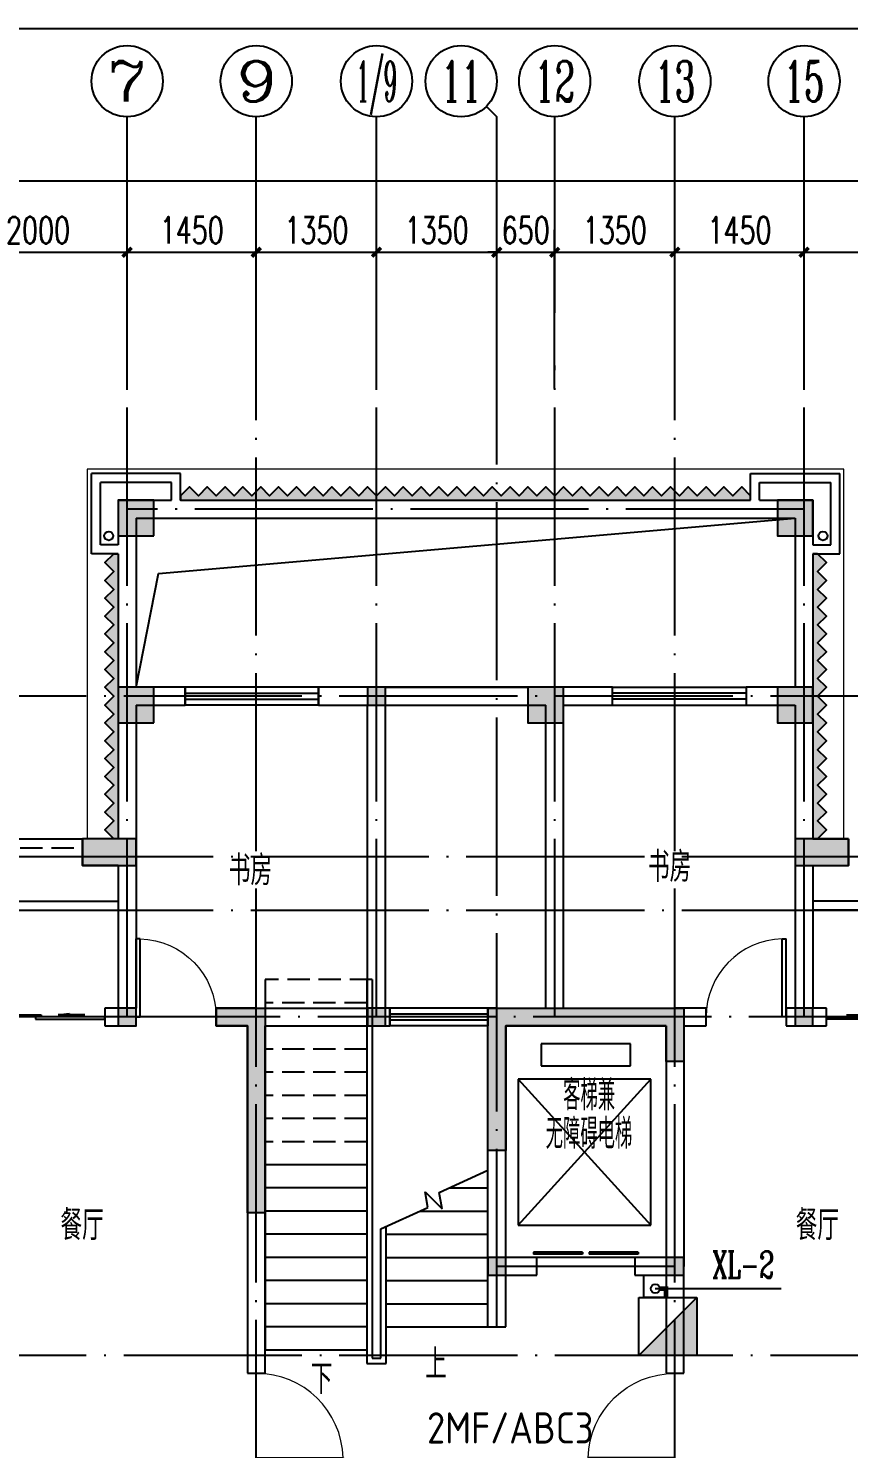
# Model space of a CAD drawing. Extents: x -287580 to -53108, y -522338 to -82629.
# Drawn here: x -246317 to -237109, y -368057 to -352116 of the extents above; entities that cross this region are included whole.
import ezdxf
from ezdxf.enums import TextEntityAlignment as Align

# ---------------------------------------------------------------- set-up
doc = ezdxf.new("R2010")
doc.units = 0
doc.header["$LTSCALE"] = 1000
doc.header["$MEASUREMENT"] = 0
doc.linetypes.add('DASH', pattern=[0.35, 0.25, -0.1])
doc.linetypes.add('DOTE', pattern=[2.42, 2, -0.2, 0.02, -0.2])
for name, color, linetype in [('6', 203, 'Continuous'), ('8', 8, 'Continuous'), ('AXIS', 3, 'Continuous'), ('AXIS_TEXT', 7, 'Continuous'), ('DIM_SYMB', 99, 'Continuous'), ('DIM_消防', 3, 'Continuous'), ('DOTE', 99, 'Continuous'), ('EQUIP_消火栓', 10, 'Continuous'), ('kan', 146, 'Continuous'), ('PIPE-消防', 1, 'Continuous'), ('PUB_TEXT', 7, 'Continuous'), ('STAIR', 99, 'Continuous'), ('VPIPE-消防', 1, 'Continuous'), ('WALL', 9, 'Continuous'), ('WINDOW', 99, 'Continuous'), ('填充', 8, 'Continuous'), ('给排水标注', 4, 'Continuous'), ('表格', 157, 'Continuous')]:
    doc.layers.add(name, color=color, linetype=linetype)
doc.layers.add('投影线', color=150, linetype='Continuous', lineweight=18)
doc.styles.add('_TCH_AXIS', font='COMPLEX', dxfattribs={"bigfont": 'GBCBIG'})
doc.styles.add('_TCH_DIM', font='SIMPLEX', dxfattribs={"bigfont": 'GBCBIG'})
doc.styles.add('_TCH_DIM_T3', font='SIMPLEX', dxfattribs={"width": 0.705882, "bigfont": 'GBCBIG'})
doc.styles.add('_TWT_SERIAL', font='COMPLEX', dxfattribs={"width": 0.8, "height": 3, "bigfont": 'HZTXT'})
doc.styles.add('COMPLEX', font='COMPLEX')
doc.styles.add('hnurban', font='gbenor.shx', dxfattribs={"width": 0.8, "bigfont": 'gbcbig.shx'})
doc.styles.get("Standard").update_dxf_attribs({"font": 'gbenor.shx', "bigfont": 'gbcbig.shx'})
doc.dimstyles.new('_TCH_ARCH&&100', dxfattribs={"dimtxt": 297.5, "dimasz": 100, "dimexe": 250, "dimexo": 300, "dimgap": 100, "dimtad": 1, "dimdec": 0, "dimzin": 0, "dimdsep": 46, "dimtxsty": '_TCH_DIM_T3', "dimblk": 'ARCHTICK', "dimcen": 0.09, "dimclrt": 7, "dimazin": 2, "dimtfac": 1, "dimtdec": 0, "dimtix": 1, "dimtmove": 2, "dimatfit": 3, "dimfxl": 0, "dimtolj": 1, "dimtzin": 0, "dimarcsym": 0})

# ---------------------------------------------------------------- blocks, each defined once
blk = doc.blocks.new('A$C34A75F29')
at = {"layer": '填充'}
for points in [[(15900, 16200), (16100, 16200), (16100, 16000), (15900, 16000)], [(10700, 14500), (11300, 14500), (11300, 14200), (10700, 14200)], [(18700, 14500), (19300, 14500), (19300, 14200), (18700, 14200)], [(11100, 12600), (11300, 12600), (11300, 12400), (11100, 12400)], [(15900, 12600), (16100, 12600), (16100, 12400), (15900, 12400)], [(18700, 12600), (18900, 12600), (18900, 12400), (18700, 12400)], [(12550, 9800), (12750, 9800), (12750, 9600), (12550, 9600)], [(14550, 9800), (14750, 9800), (14750, 9600), (14550, 9600)]]:
    blk.add_hatch(color=256, dxfattribs=at).paths.add_polyline_path(points)
at = {"color": 6}
for points in [[(15900, 16200), (16100, 16200), (16100, 16000), (15900, 16000)], [(10700, 14500), (11300, 14500), (11300, 14200), (10700, 14200)], [(18700, 14500), (19300, 14500), (19300, 14200), (18700, 14200)], [(11100, 12600), (11300, 12600), (11300, 12400), (11100, 12400)], [(15900, 12600), (16100, 12600), (16100, 12400), (15900, 12400)], [(18700, 12600), (18900, 12600), (18900, 12400), (18700, 12400)], [(12550, 9800), (12750, 9800), (12750, 9600), (12550, 9600)], [(14550, 9800), (14750, 9800), (14750, 9600), (14550, 9600)]]:
    blk.add_lwpolyline(points, close=True, dxfattribs=at)
blk = doc.blocks.new('A$C561B7B3A')
at = {"layer": '填充'}
h = blk.add_hatch(color=256, dxfattribs=at)
h.dxf.hatch_style = 1
h.paths.add_polyline_path([(46400, 16200), (46400, 15800), (46800, 15800), (46800, 16200)])
h.paths.add_polyline_path([(39000, 16200), (39000, 15800), (39400, 15800), (39400, 16200)])
h.paths.add_polyline_path([(16700, 15800), (16700, 16200), (16300, 16200), (16300, 15800)])
h.paths.add_polyline_path([(9300, 15800), (9300, 16200), (8900, 16200), (8900, 15800)])
h.paths.add_polyline_path([(55300, 3700), (55300, 3300), (55700, 3300), (55700, 3700)])
h.paths.add_polyline_path([(46400, 14100), (46400, 13700), (46800, 13700), (46800, 14100)])
h.paths.add_polyline_path([(41800, 14100), (41800, 13700), (42200, 13700), (42200, 14100)])
h.paths.add_polyline_path([(39000, 14100), (39000, 13700), (39400, 13700), (39400, 14100)])
h.paths.add_polyline_path([(30100, 3700), (30100, 3300), (30500, 3300), (30500, 3700)])
h.paths.add_polyline_path([(25600, 3300), (25600, 3700), (25200, 3700), (25200, 3300)])
h.paths.add_polyline_path([(16700, 13700), (16700, 14100), (16300, 14100), (16300, 13700)])
h.paths.add_polyline_path([(13900, 13700), (13900, 14100), (13500, 14100), (13500, 13700)])
h.paths.add_polyline_path([(9300, 13700), (9300, 14100), (8900, 14100), (8900, 13700)])
h.paths.add_polyline_path([(400, 3300), (400, 3700), (0, 3700), (0, 3300)])
h.paths.add_polyline_path([(45350, 10300), (45350, 8200), (45150, 8200), (45150, 10500), (45700, 10500), (45700, 10300)])
h.paths.add_polyline_path([(10550, 10500), (10550, 8200), (10350, 8200), (10350, 10300), (10000, 10300), (10000, 10500)])
h.paths.add_polyline_path([(5600, 0), (5100, 0), (5100, 2500), (5300, 2500), (5300, 200), (5600, 200)])
h.paths.add_polyline_path([(20500, 0), (20000, 0), (20000, 200), (20300, 200), (20300, 2500), (20500, 2500)])
h.paths.add_polyline_path([(35700, 0), (35200, 0), (35200, 2500), (35400, 2500), (35400, 200), (35700, 200)])
h.paths.add_polyline_path([(50600, 0), (50100, 0), (50100, 200), (50400, 200), (50400, 2500), (50600, 2500)])
h.paths.add_polyline_path([(54000, 0), (53350, 0), (53350, 200), (53800, 200), (53800, 2100), (54000, 2100)])
h.paths.add_polyline_path([(32450, 0), (31800, 0), (31800, 2100), (32000, 2100), (32000, 200), (32450, 200)])
h.paths.add_polyline_path([(23900, 0), (23250, 0), (23250, 200), (23700, 200), (23700, 2100), (23900, 2100)])
h.paths.add_polyline_path([(2350, 0), (1700, 0), (1700, 2100), (1900, 2100), (1900, 200), (2350, 200)])
h.paths.add_polyline_path([(50600, 9800), (50600, 6700), (51150, 6700), (51150, 6500), (50400, 6500), (50400, 9800), (50400, 10300), (50100, 10300), (50100, 10500), (50600, 10500), (50600, 10000), (50950, 10000), (50950, 9800)])
h.paths.add_polyline_path([(35400, 10300), (35400, 9800), (35400, 6500), (34650, 6500), (34650, 6700), (35200, 6700), (35200, 9800), (34850, 9800), (34850, 10000), (35200, 10000), (35200, 10500), (35700, 10500), (35700, 10300)])
h.paths.add_polyline_path([(20500, 10500), (20500, 10000), (20850, 10000), (20850, 9800), (20500, 9800), (20500, 6700), (21050, 6700), (21050, 6500), (20300, 6500), (20300, 9800), (20300, 10300), (20000, 10300), (20000, 10500)])
h.paths.add_polyline_path([(5300, 9800), (5300, 6500), (4550, 6500), (4550, 6700), (5100, 6700), (5100, 9800), (4750, 9800), (4750, 10000), (5100, 10000), (5100, 10500), (5600, 10500), (5600, 10300), (5300, 10300)])
h.paths.add_polyline_path([(15050, 10300), (13250, 10300), (13250, 8900), (13050, 8900), (13050, 10500), (15250, 10500), (15250, 9900), (15050, 9900)])
h.paths.add_polyline_path([(40650, 10300), (40650, 9900), (40450, 9900), (40450, 10500), (42650, 10500), (42650, 8900), (42450, 8900), (42450, 10300)])
h.paths.add_polyline_path([(39900, 1900), (39900, 1000), (40400, 1000), (40400, 800), (39900, 800), (39900, 0), (39300, 0), (39300, 200), (39700, 200), (39700, 1000), (39700, 1900)])
h.paths.add_polyline_path([(46100, 1900), (46100, 1000), (46100, 200), (46500, 200), (46500, 0), (45900, 0), (45900, 800), (45400, 800), (45400, 1000), (45900, 1000), (45900, 1900)])
h.paths.add_polyline_path([(40650, 5400), (40650, 5100), (41300, 5100), (41300, 4100), (41100, 4100), (41100, 4900), (40450, 4900), (39900, 4900), (39900, 4800), (39700, 4800), (39700, 5100), (40450, 5100), (40450, 5400)])
h.paths.add_polyline_path([(45350, 5400), (45350, 5100), (46100, 5100), (46100, 4800), (45900, 4800), (45900, 4900), (45350, 4900), (44700, 4900), (44700, 4100), (44500, 4100), (44500, 5100), (45150, 5100), (45150, 5400)])
h.paths.add_polyline_path([(30750, 9800), (30300, 9800), (30300, 6700), (30700, 6700), (30700, 6500), (30100, 6500), (30100, 10000), (30750, 10000)])
h.paths.add_polyline_path([(55700, 10000), (55700, 6500), (55100, 6500), (55100, 6700), (55500, 6700), (55500, 9800), (55050, 9800), (55050, 10000)])
h.paths.add_polyline_path([(16000, 1900), (16000, 1000), (16000, 200), (16400, 200), (16400, 0), (15800, 0), (15800, 800), (15300, 800), (15300, 1000), (15800, 1000), (15800, 1900)])
h.paths.add_polyline_path([(9800, 1900), (9800, 1000), (10300, 1000), (10300, 800), (9800, 800), (9800, 0), (9200, 0), (9200, 200), (9600, 200), (9600, 1000), (9600, 1900)])
h.paths.add_polyline_path([(15250, 5400), (15250, 5100), (16000, 5100), (16000, 4800), (15800, 4800), (15800, 4900), (15250, 4900), (14600, 4900), (14600, 4100), (14400, 4100), (14400, 5100), (15050, 5100), (15050, 5400)])
h.paths.add_polyline_path([(10550, 5400), (10550, 5100), (11200, 5100), (11200, 4100), (11000, 4100), (11000, 4900), (10350, 4900), (9800, 4900), (9800, 4800), (9600, 4800), (9600, 5100), (10350, 5100), (10350, 5400)])
h.paths.add_polyline_path([(25400, 9800), (24950, 9800), (24950, 10000), (25600, 10000), (25600, 6500), (25000, 6500), (25000, 6700), (25400, 6700)])
h.paths.add_polyline_path([(200, 9800), (200, 6700), (600, 6700), (600, 6500), (0, 6500), (0, 10000), (650, 10000), (650, 9800)])
at = {"color": 3}
for points in [[(9300, 15800), (9300, 16200), (8900, 16200), (8900, 15800)], [(16700, 15800), (16700, 16200), (16300, 16200), (16300, 15800)], [(9300, 13700), (9300, 14100), (8900, 14100), (8900, 13700)], [(13900, 13700), (13900, 14100), (13500, 14100), (13500, 13700)], [(16700, 13700), (16700, 14100), (16300, 14100), (16300, 13700)], [(10550, 10500), (10550, 8200), (10350, 8200), (10350, 10300), (10000, 10300), (10000, 10500)], [(15050, 10300), (13250, 10300), (13250, 8900), (13050, 8900), (13050, 10500), (15250, 10500), (15250, 9900), (15050, 9900)]]:
    blk.add_lwpolyline(points, close=True, dxfattribs=at)
blk = doc.blocks.new('_ArchTick')
at = {"color": 0, "linetype": 'ByBlock', "const_width": 0.4}
blk.add_lwpolyline([(-0.5, -0.5), (0.5, 0.5)], dxfattribs=at)
blk = doc.blocks.new('*D520')
at = {"layer": 'AXIS', "color": 0, "lineweight": -2}
for p, q in [((-247209, -356156), (-247209, -354378)), ((-245209, -356156), (-245209, -354378)), ((-247209, -354628), (-245209, -354628))]:
    blk.add_line(p, q, dxfattribs=at)
at = {"layer": 'Defpoints', "color": 0}
for p in [(-245209, -354628), (-247209, -356456), (-245209, -356456)]:
    blk.add_point(p, dxfattribs=at)
at = {"layer": 'AXIS', "color": 0, "lineweight": -2, "xscale": 100, "yscale": 100, "zscale": 100, "rotation": 180}
blk.add_blockref('_ArchTick', (-247209, -354628), dxfattribs=at)
at = {"layer": 'AXIS', "color": 0, "lineweight": -2, "xscale": 100, "yscale": 100, "zscale": 100}
blk.add_blockref('_ArchTick', (-245209, -354628), dxfattribs=at)
at = {"layer": 'AXIS', "color": 7, "insert": (-246209, -354380), "char_height": 297.5, "attachment_point": 5, "style": '_TCH_DIM_T3'}
blk.add_mtext('\\A1;2000', dxfattribs=at)
blk = doc.blocks.new('*D521')
at = {"layer": 'AXIS', "color": 0, "lineweight": -2}
for p, q in [((-245209, -356156), (-245209, -354378)), ((-243759, -356156), (-243759, -354378)), ((-245209, -354628), (-243759, -354628))]:
    blk.add_line(p, q, dxfattribs=at)
at = {"layer": 'Defpoints', "color": 0}
for p in [(-243759, -354628), (-245209, -356456), (-243759, -356456)]:
    blk.add_point(p, dxfattribs=at)
at = {"layer": 'AXIS', "color": 0, "lineweight": -2, "xscale": 100, "yscale": 100, "zscale": 100, "rotation": 180}
blk.add_blockref('_ArchTick', (-245209, -354628), dxfattribs=at)
at = {"layer": 'AXIS', "color": 0, "lineweight": -2, "xscale": 100, "yscale": 100, "zscale": 100}
blk.add_blockref('_ArchTick', (-243759, -354628), dxfattribs=at)
at = {"layer": 'AXIS', "color": 7, "insert": (-244484, -354380), "char_height": 297.5, "attachment_point": 5, "style": '_TCH_DIM_T3'}
blk.add_mtext('\\A1;1450', dxfattribs=at)
blk = doc.blocks.new('*D522')
at = {"layer": 'AXIS', "color": 0, "lineweight": -2}
for p, q in [((-243759, -356156), (-243759, -354378)), ((-242409, -356156), (-242409, -354378)), ((-243759, -354628), (-242409, -354628))]:
    blk.add_line(p, q, dxfattribs=at)
at = {"layer": 'Defpoints', "color": 0}
for p in [(-242409, -354628), (-243759, -356456), (-242409, -356456)]:
    blk.add_point(p, dxfattribs=at)
at = {"layer": 'AXIS', "color": 0, "lineweight": -2, "xscale": 100, "yscale": 100, "zscale": 100, "rotation": 180}
blk.add_blockref('_ArchTick', (-243759, -354628), dxfattribs=at)
at = {"layer": 'AXIS', "color": 0, "lineweight": -2, "xscale": 100, "yscale": 100, "zscale": 100}
blk.add_blockref('_ArchTick', (-242409, -354628), dxfattribs=at)
at = {"layer": 'AXIS', "color": 7, "insert": (-243084, -354380), "char_height": 297.5, "attachment_point": 5, "style": '_TCH_DIM_T3'}
blk.add_mtext('\\A1;1350', dxfattribs=at)
blk = doc.blocks.new('*D523')
at = {"layer": 'AXIS', "color": 0, "lineweight": -2}
for p, q in [((-242409, -356156), (-242409, -354378)), ((-241059, -356156), (-241059, -354378)), ((-242409, -354628), (-241059, -354628))]:
    blk.add_line(p, q, dxfattribs=at)
at = {"layer": 'Defpoints', "color": 0}
for p in [(-241059, -354628), (-242409, -356456), (-241059, -356456)]:
    blk.add_point(p, dxfattribs=at)
at = {"layer": 'AXIS', "color": 0, "lineweight": -2, "xscale": 100, "yscale": 100, "zscale": 100, "rotation": 180}
blk.add_blockref('_ArchTick', (-242409, -354628), dxfattribs=at)
at = {"layer": 'AXIS', "color": 0, "lineweight": -2, "xscale": 100, "yscale": 100, "zscale": 100}
blk.add_blockref('_ArchTick', (-241059, -354628), dxfattribs=at)
at = {"layer": 'AXIS', "color": 7, "insert": (-241734, -354380), "char_height": 297.5, "attachment_point": 5, "style": '_TCH_DIM_T3'}
blk.add_mtext('\\A1;1350', dxfattribs=at)
blk = doc.blocks.new('*D524')
at = {"layer": 'AXIS', "color": 0, "lineweight": -2}
for p, q in [((-241059, -356156), (-241059, -354378)), ((-240409, -356156), (-240409, -354378)), ((-241059, -354628), (-241159, -354628)), ((-241059, -354628), (-240409, -354628)), ((-240409, -354628), (-240309, -354628))]:
    blk.add_line(p, q, dxfattribs=at)
at = {"layer": 'Defpoints', "color": 0}
for p in [(-240409, -354628), (-241059, -356456), (-240409, -356456)]:
    blk.add_point(p, dxfattribs=at)
at = {"layer": 'AXIS', "color": 0, "lineweight": -2, "xscale": 100, "yscale": 100, "zscale": 100}
blk.add_blockref('_ArchTick', (-241059, -354628), dxfattribs=at)
at = {"layer": 'AXIS', "color": 0, "lineweight": -2, "xscale": 100, "yscale": 100, "zscale": 100, "rotation": 180}
blk.add_blockref('_ArchTick', (-240409, -354628), dxfattribs=at)
at = {"layer": 'AXIS', "color": 7, "insert": (-240734, -354380), "char_height": 297.5, "attachment_point": 5, "style": '_TCH_DIM_T3'}
blk.add_mtext('\\A1;650', dxfattribs=at)
blk = doc.blocks.new('*D525')
at = {"layer": 'AXIS', "color": 0, "lineweight": -2}
for p, q in [((-240409, -356156), (-240409, -354378)), ((-239059, -356156), (-239059, -354378)), ((-240409, -354628), (-239059, -354628))]:
    blk.add_line(p, q, dxfattribs=at)
at = {"layer": 'Defpoints', "color": 0}
for p in [(-239059, -354628), (-240409, -356456), (-239059, -356456)]:
    blk.add_point(p, dxfattribs=at)
at = {"layer": 'AXIS', "color": 0, "lineweight": -2, "xscale": 100, "yscale": 100, "zscale": 100, "rotation": 180}
blk.add_blockref('_ArchTick', (-240409, -354628), dxfattribs=at)
at = {"layer": 'AXIS', "color": 0, "lineweight": -2, "xscale": 100, "yscale": 100, "zscale": 100}
blk.add_blockref('_ArchTick', (-239059, -354628), dxfattribs=at)
at = {"layer": 'AXIS', "color": 7, "insert": (-239734, -354380), "char_height": 297.5, "attachment_point": 5, "style": '_TCH_DIM_T3'}
blk.add_mtext('\\A1;1350', dxfattribs=at)
blk = doc.blocks.new('*D526')
at = {"layer": 'AXIS', "color": 0, "lineweight": -2}
for p, q in [((-239059, -356156), (-239059, -354378)), ((-237609, -356156), (-237609, -354378)), ((-239059, -354628), (-237609, -354628))]:
    blk.add_line(p, q, dxfattribs=at)
at = {"layer": 'Defpoints', "color": 0}
for p in [(-237609, -354628), (-239059, -356456), (-237609, -356456)]:
    blk.add_point(p, dxfattribs=at)
at = {"layer": 'AXIS', "color": 0, "lineweight": -2, "xscale": 100, "yscale": 100, "zscale": 100, "rotation": 180}
blk.add_blockref('_ArchTick', (-239059, -354628), dxfattribs=at)
at = {"layer": 'AXIS', "color": 0, "lineweight": -2, "xscale": 100, "yscale": 100, "zscale": 100}
blk.add_blockref('_ArchTick', (-237609, -354628), dxfattribs=at)
at = {"layer": 'AXIS', "color": 7, "insert": (-238334, -354380), "char_height": 297.5, "attachment_point": 5, "style": '_TCH_DIM_T3'}
blk.add_mtext('\\A1;1450', dxfattribs=at)
blk = doc.blocks.new('*D527')
at = {"layer": 'AXIS', "color": 0, "lineweight": -2}
for p, q in [((-237609, -356156), (-237609, -354378)), ((-235609, -356156), (-235609, -354378)), ((-237609, -354628), (-235609, -354628))]:
    blk.add_line(p, q, dxfattribs=at)
at = {"layer": 'Defpoints', "color": 0}
for p in [(-235609, -354628), (-237609, -356456), (-235609, -356456)]:
    blk.add_point(p, dxfattribs=at)
at = {"layer": 'AXIS', "color": 0, "lineweight": -2, "xscale": 100, "yscale": 100, "zscale": 100, "rotation": 180}
blk.add_blockref('_ArchTick', (-237609, -354628), dxfattribs=at)
at = {"layer": 'AXIS', "color": 0, "lineweight": -2, "xscale": 100, "yscale": 100, "zscale": 100}
blk.add_blockref('_ArchTick', (-235609, -354628), dxfattribs=at)
at = {"layer": 'AXIS', "color": 7, "insert": (-236609, -354380), "char_height": 297.5, "attachment_point": 5, "style": '_TCH_DIM_T3'}
blk.add_mtext('\\A1;2000', dxfattribs=at)
blk = doc.blocks.new('*D550')
at = {"layer": 'AXIS', "color": 0, "lineweight": -2}
for p, q in [((-256409, -356156), (-256409, -353578)), ((-196309, -356156), (-196309, -353578)), ((-256409, -353828), (-196309, -353828))]:
    blk.add_line(p, q, dxfattribs=at)
at = {"layer": 'Defpoints', "color": 0}
for p in [(-196309, -353828), (-256409, -356456), (-196309, -356456)]:
    blk.add_point(p, dxfattribs=at)
at = {"layer": 'AXIS', "color": 0, "lineweight": -2, "xscale": 100, "yscale": 100, "zscale": 100, "rotation": 180}
blk.add_blockref('_ArchTick', (-256409, -353828), dxfattribs=at)
at = {"layer": 'AXIS', "color": 0, "lineweight": -2, "xscale": 100, "yscale": 100, "zscale": 100}
blk.add_blockref('_ArchTick', (-196309, -353828), dxfattribs=at)
at = {"layer": 'AXIS', "color": 7, "insert": (-226359, -353580), "char_height": 297.5, "attachment_point": 5, "style": '_TCH_DIM_T3'}
blk.add_mtext('\\A1;60100', dxfattribs=at)
blk = doc.blocks.new('$WINLIB2D$00000001')
at = {"color": 0}
for points in [[(-0.5, 0.5), (-0.5, -0.5)], [(-0.5, 0.5), (0.5, 0.5)], [(0.5, -0.5), (0.5, 0.5)], [(0.5, 0.167), (-0.5, 0.167)], [(0.5, -0.167), (-0.5, -0.167)], [(-0.5, -0.5), (0.5, -0.5)]]:
    blk.add_lwpolyline(points, dxfattribs=at)
blk = doc.blocks.new('$DorLib2D$00000001')
for p, q in [((0.45, 0.975), (0.5, 0.975)), ((0.45, 0), (0.45, 0.975)), ((0.5, 0), (0.5, 0.975)), ((0.5, 0), (0.45, 0))]:
    blk.add_line(p, q)
at = {"lineweight": 13}
blk.add_arc((0.475, 0), 0.975, 91.4693, 180, dxfattribs=at)
blk = doc.blocks.new('$DorLib2D$00000127')
at = {"color": 0, "linetype": 'Continuous'}
for p, q in [((-0.033, 0.795), (-0.533, 0.795)), ((-0.533, 0.795), (-0.533, 0.69)), ((-0.033, 0.795), (-0.033, 0.69)), ((0.033, 0.795), (0.033, 0.69)), ((0.533, 0.795), (0.033, 0.795)), ((0.533, 0.795), (0.533, 0.69)), ((-0.033, 0.69), (-0.533, 0.69)), ((0.533, 0.69), (0.033, 0.69)), ((0.5, 0.5), (-0.5, 0.5))]:
    blk.add_line(p, q, dxfattribs=at)
blk = doc.blocks.new('$DorLib2D$00000131')
at = {"color": 0, "linetype": 'Continuous'}
for p, q in [((-0.5, 0.125), (-0.5, 0)), ((0.019, 0.125), (-0.5, 0.125)), ((0.019, 0), (0.019, 0.125)), ((0.15, 0.125), (0.232, 0.197)), ((0.35, 0.125), (0.15, 0.125)), ((0.232, 0.197), (0.232, 0.125)), ((-0.5, 0), (0.019, 0)), ((-0.024, 0), (0.5, 0)), ((-0.024, -0.125), (-0.024, 0)), ((0.5, 0), (0.5, -0.125)), ((-0.35, -0.125), (-0.15, -0.125)), ((-0.232, -0.197), (-0.232, -0.125)), ((-0.15, -0.125), (-0.232, -0.197)), ((0.5, -0.125), (-0.024, -0.125))]:
    blk.add_line(p, q, dxfattribs=at)
blk = doc.blocks.new('_AXISO')
blk.add_circle((0, 0), 0.5)
at = {"layer": 'AXIS_TEXT', "style": 'COMPLEX', "width": 1.041667}
blk.add_attdef('A', text='', height=0.56, dxfattribs=at).set_placement((-0.25, -0.28), (0.25, -0.28), align=Align.FIT)
blk = doc.blocks.new('$TwtSys$00000434')
for p, q in [((-0.5, 0.5), (-0.5, -0.5)), ((-0.5, -0.5), (0.5, 0.5)), ((0.5, 0.5), (-0.5, 0.5)), ((0.5, -0.5), (0.5, 0.5)), ((-0.5, -0.5), (0.5, -0.5))]:
    blk.add_line(p, q)
blk.add_solid([(0.5, -0.5), (0.5, 0.5), (-0.5, -0.5)])

msp = doc.modelspace()

# ---------------------------------------------------------------- hatches: boundary and pattern name
at = {"layer": '8'}
h = msp.add_hatch(dxfattribs=at)
h.set_pattern_fill('HONEY', color=256, scale=20)
h.set_pattern_definition([(0, (2e-10, 624.5), (47.625, 27.4963), [31.75, -63.5]), (120, (2e-10, 624.5), (-47.6249943, 27.4963099), [31.75, -63.5]), (60, (2e-10, 624.5), (5.7e-06, 54.9926099), [-63.5, 31.75])])
edge = h.paths.add_edge_path()
edge.add_line((-238208.8, -357411.1), (-238208.8, -357362))
edge.add_line((-238208.8, -357362), (-238308.8, -357262))
edge.add_line((-238308.8, -357262), (-238408.8, -357362))
edge.add_line((-238408.8, -357362), (-238508.8, -357262))
edge.add_line((-238508.8, -357262), (-238608.8, -357362))
edge.add_line((-238608.8, -357362), (-238708.8, -357262))
edge.add_line((-238708.8, -357262), (-238808.8, -357362))
edge.add_line((-238808.8, -357362), (-238908.8, -357262))
edge.add_line((-238908.8, -357262), (-239008.8, -357362))
edge.add_line((-239008.8, -357362), (-239108.8, -357262))
edge.add_line((-239108.8, -357262), (-239208.8, -357362))
edge.add_line((-239208.8, -357362), (-239308.8, -357262))
edge.add_line((-239308.8, -357262), (-239408.8, -357362))
edge.add_line((-239408.8, -357362), (-239508.8, -357262))
edge.add_line((-239508.8, -357262), (-239608.8, -357362))
edge.add_line((-239608.8, -357362), (-239708.8, -357262))
edge.add_line((-239708.8, -357262), (-239808.8, -357362))
edge.add_line((-239808.8, -357362), (-239908.8, -357262))
edge.add_line((-239908.8, -357262), (-240008.8, -357362))
edge.add_line((-240008.8, -357362), (-240108.8, -357262))
edge.add_line((-240108.8, -357262), (-240208.8, -357362))
edge.add_line((-240208.8, -357362), (-240308.8, -357262))
edge.add_line((-240308.8, -357262), (-240408.8, -357362))
edge.add_line((-240408.8, -357362), (-240508.8, -357262))
edge.add_line((-240508.8, -357262), (-240608.8, -357362))
edge.add_line((-240608.8, -357362), (-240708.8, -357262))
edge.add_line((-240708.8, -357262), (-240808.8, -357362))
edge.add_line((-240808.8, -357362), (-240908.8, -357262))
edge.add_line((-240908.8, -357262), (-241008.8, -357362))
edge.add_line((-241008.8, -357362), (-241108.8, -357262))
edge.add_line((-241108.8, -357262), (-241208.8, -357362))
edge.add_line((-241208.8, -357362), (-241308.8, -357262))
edge.add_line((-241308.8, -357262), (-241408.8, -357362))
edge.add_line((-241408.8, -357362), (-241508.8, -357262))
edge.add_line((-241508.8, -357262), (-241608.8, -357362))
edge.add_line((-241608.8, -357362), (-241708.8, -357262))
edge.add_line((-241708.8, -357262), (-241808.8, -357362))
edge.add_line((-241808.8, -357362), (-241908.8, -357262))
edge.add_line((-241908.8, -357262), (-242008.8, -357362))
edge.add_line((-242008.8, -357362), (-242108.8, -357262))
edge.add_line((-242108.8, -357262), (-242208.8, -357362))
edge.add_line((-242208.8, -357362), (-242308.8, -357262))
edge.add_line((-242308.8, -357262), (-242408.8, -357362))
edge.add_line((-242408.8, -357362), (-242508.8, -357262))
edge.add_line((-242508.8, -357262), (-242608.8, -357362))
edge.add_line((-242608.8, -357362), (-242708.8, -357262))
edge.add_line((-242708.8, -357262), (-242808.8, -357362))
edge.add_line((-242808.8, -357362), (-242908.8, -357262))
edge.add_line((-242908.8, -357262), (-243008.8, -357362))
edge.add_line((-243008.8, -357362), (-243108.8, -357262))
edge.add_line((-243108.8, -357262), (-243208.8, -357362))
edge.add_line((-243208.8, -357362), (-243308.8, -357262))
edge.add_line((-243308.8, -357262), (-243408.8, -357362))
edge.add_line((-243408.8, -357362), (-243508.8, -357262))
edge.add_line((-243508.8, -357262), (-243608.8, -357362))
edge.add_line((-243608.8, -357362), (-243708.8, -357262))
edge.add_line((-243708.8, -357262), (-243808.8, -357362))
edge.add_line((-243808.8, -357362), (-243908.8, -357262))
edge.add_line((-243908.8, -357262), (-244008.8, -357362))
edge.add_line((-244008.8, -357362), (-244108.8, -357262))
edge.add_line((-244108.8, -357262), (-244208.8, -357362))
edge.add_line((-244208.8, -357362), (-244308.8, -357262))
edge.add_line((-244308.8, -357262), (-244408.8, -357362))
edge.add_line((-244408.8, -357362), (-244508.8, -357262))
edge.add_line((-244508.8, -357262), (-244608.8, -357362))
edge.add_line((-244608.8, -357362), (-244608.8, -357412))
edge.add_line((-244608.8, -357412), (-241447.6, -357412))
edge.add_line((-241447.6, -357412), (-238208.8, -357412))
h = msp.add_hatch(dxfattribs=at)
h.set_pattern_fill('HONEY', color=256, scale=20)
h.set_pattern_definition([(0, (0, 0), (47.625, 27.4963), [31.75, -63.5]), (120, (0, 0), (-47.6249943, 27.4963099), [31.75, -63.5]), (60, (0, 0), (5.7e-06, 54.9926099), [-63.5, 31.75])])
h.paths.add_polyline_path([(-245308.8, -358012), (-245308.8, -361212), (-245358.8, -361212), (-245458.8, -361112), (-245358.8, -361012), (-245458.8, -360912), (-245358.8, -360812), (-245458.8, -360712), (-245358.8, -360612), (-245458.8, -360512), (-245358.8, -360412), (-245458.8, -360312), (-245358.8, -360212), (-245458.8, -360112), (-245358.8, -360012), (-245458.8, -359912), (-245358.8, -359812), (-245458.8, -359712), (-245358.8, -359612), (-245458.8, -359512), (-245358.8, -359412), (-245458.8, -359312), (-245358.8, -359212), (-245458.8, -359112), (-245358.8, -359012), (-245458.8, -358912), (-245358.8, -358812), (-245458.8, -358712), (-245358.8, -358612), (-245458.8, -358512), (-245358.8, -358412), (-245458.8, -358312), (-245358.8, -358212), (-245458.8, -358112), (-245358.8, -358012)])
h = msp.add_hatch(dxfattribs=at)
h.set_pattern_fill('HONEY', color=256, scale=20)
h.set_pattern_definition([(0, (141.403, 2e-10), (47.625, 27.4963), [31.75, -63.5]), (120, (141.403, 2e-10), (-47.6249943, 27.4963099), [31.75, -63.5]), (60, (141.403, 2e-10), (5.7e-06, 54.9926099), [-63.5, 31.75])])
h.paths.add_polyline_path([(-237508.8, -358012), (-237508.8, -361212), (-237458.8, -361212), (-237358.8, -361112), (-237458.8, -361012), (-237358.8, -360912), (-237458.8, -360812), (-237358.8, -360712), (-237458.8, -360612), (-237358.8, -360512), (-237458.8, -360412), (-237358.8, -360312), (-237458.8, -360212), (-237358.8, -360112), (-237458.8, -360012), (-237358.8, -359912), (-237458.8, -359812), (-237358.8, -359712), (-237458.8, -359612), (-237358.8, -359512), (-237458.8, -359412), (-237358.8, -359312), (-237458.8, -359212), (-237358.8, -359112), (-237458.8, -359012), (-237358.8, -358912), (-237458.8, -358812), (-237358.8, -358712), (-237458.8, -358612), (-237358.8, -358512), (-237458.8, -358412), (-237358.8, -358312), (-237458.8, -358212), (-237358.8, -358112), (-237458.8, -358012)])
at = {"layer": 'PIPE-消防'}
for points in [[(-239158.8, -366262), (-239158.8, -366237), (-239133.8, -366237)], [(-239158.8, -366262), (-239133.8, -366262), (-239133.8, -366237)]]:
    msp.add_hatch(color=256, dxfattribs=at).paths.add_polyline_path(points)

# ---------------------------------------------------------------- linework, layer by layer
at = {"color": 99}
msp.add_lwpolyline([(-245108.8, -359512), (-244857, -358235.5), (-237708.8, -357612)], dxfattribs=at)
for centre in [(-245415.3, -357812), (-237396.3, -357812)]:
    msp.add_circle(centre, 50, dxfattribs=at)
at = {"layer": '6'}
for points in [[(-238208.8, -357411.1), (-238208.8, -357362), (-238308.8, -357262), (-238408.8, -357362), (-238508.8, -357262), (-238608.8, -357362), (-238708.8, -357262), (-238808.8, -357362), (-238908.8, -357262), (-239008.8, -357362), (-239108.8, -357262), (-239208.8, -357362), (-239308.8, -357262), (-239408.8, -357362), (-239508.8, -357262), (-239608.8, -357362), (-239708.8, -357262), (-239808.8, -357362), (-239908.8, -357262), (-240008.8, -357362), (-240108.8, -357262), (-240208.8, -357362), (-240308.8, -357262), (-240408.8, -357362), (-240508.8, -357262), (-240608.8, -357362), (-240708.8, -357262), (-240808.8, -357362), (-240908.8, -357262), (-241008.8, -357362), (-241108.8, -357262), (-241208.8, -357362), (-241308.8, -357262), (-241408.8, -357362), (-241508.8, -357262), (-241608.8, -357362), (-241708.8, -357262), (-241808.8, -357362), (-241908.8, -357262), (-242008.8, -357362), (-242108.8, -357262), (-242208.8, -357362), (-242308.8, -357262), (-242408.8, -357362), (-242508.8, -357262), (-242608.8, -357362), (-242708.8, -357262), (-242808.8, -357362), (-242908.8, -357262), (-243008.8, -357362), (-243108.8, -357262), (-243208.8, -357362), (-243308.8, -357262), (-243408.8, -357362), (-243508.8, -357262), (-243608.8, -357362), (-243708.8, -357262), (-243808.8, -357362), (-243908.8, -357262), (-244008.8, -357362), (-244108.8, -357262), (-244208.8, -357362), (-244308.8, -357262), (-244408.8, -357362), (-244508.8, -357262), (-244608.8, -357362), (-244608.8, -357412), (-241447.6, -357412), (-238208.8, -357412)], [(-245308.8, -358012), (-245308.8, -361212), (-245358.8, -361212), (-245458.8, -361112), (-245358.8, -361012), (-245458.8, -360912), (-245358.8, -360812), (-245458.8, -360712), (-245358.8, -360612), (-245458.8, -360512), (-245358.8, -360412), (-245458.8, -360312), (-245358.8, -360212), (-245458.8, -360112), (-245358.8, -360012), (-245458.8, -359912), (-245358.8, -359812), (-245458.8, -359712), (-245358.8, -359612), (-245458.8, -359512), (-245358.8, -359412), (-245458.8, -359312), (-245358.8, -359212), (-245458.8, -359112), (-245358.8, -359012), (-245458.8, -358912), (-245358.8, -358812), (-245458.8, -358712), (-245358.8, -358612), (-245458.8, -358512), (-245358.8, -358412), (-245458.8, -358312), (-245358.8, -358212), (-245458.8, -358112), (-245358.8, -358012), (-245308.8, -358012)], [(-237508.8, -358012), (-237508.8, -361212), (-237458.8, -361212), (-237358.8, -361112), (-237458.8, -361012), (-237358.8, -360912), (-237458.8, -360812), (-237358.8, -360712), (-237458.8, -360612), (-237358.8, -360512), (-237458.8, -360412), (-237358.8, -360312), (-237458.8, -360212), (-237358.8, -360112), (-237458.8, -360012), (-237358.8, -359912), (-237458.8, -359812), (-237358.8, -359712), (-237458.8, -359612), (-237358.8, -359512), (-237458.8, -359412), (-237358.8, -359312), (-237458.8, -359212), (-237358.8, -359112), (-237458.8, -359012), (-237358.8, -358912), (-237458.8, -358812), (-237358.8, -358712), (-237458.8, -358612), (-237358.8, -358512), (-237458.8, -358412), (-237358.8, -358312), (-237458.8, -358212), (-237358.8, -358112), (-237458.8, -358012), (-237508.8, -358012)]]:
    msp.add_lwpolyline(points, dxfattribs=at)
at = {"layer": 'AXIS'}
for p, q in [((-245208.8, -355308.6), (-245208.8, -353108.3)), ((-243758.8, -355308.6), (-243758.8, -353108.3)), ((-242408.8, -355613.9), (-242408.8, -353108.3)), ((-241176, -352991.2), (-241058.8, -353108.3)), ((-241058.8, -355308.6), (-241058.8, -353108.3)), ((-240408.8, -355308.6), (-240408.8, -353108.3)), ((-239058.8, -355308.6), (-239058.8, -353108.3)), ((-237608.8, -355308.6), (-237608.8, -353108.3))]:
    msp.add_line(p, q, dxfattribs=at)
at = {"layer": 'DIM_SYMB'}
for points in [[(-243051.8, -366990.1, 0, 0, 0), (-243051.8, -365039.1, 80, 0, 0), (-243051.8, -364739.1, 0, 0, 0)], [(-241758.8, -366822, 0, 0, 0), (-241758.8, -365952, 80, 0, 0), (-241758.8, -365652, 0, 0, 0)]]:
    msp.add_lwpolyline(points, format="xyseb", dxfattribs=at)
at = {"layer": 'DIM_消防'}
for p, q in [((-239278.8, -366262), (-238752, -366262)), ((-238752, -366262), (-237864.2, -366262))]:
    msp.add_line(p, q, dxfattribs=at)
at = {"layer": 'DOTE', "linetype": 'DOTE'}
for p, q in [((-245208.8, -363212), (-245208.8, -355900)), ((-243758.8, -368612), (-243758.8, -355900)), ((-242408.8, -363212), (-242408.8, -355900)), ((-241058.8, -366692), (-241058.8, -355900)), ((-240408.8, -363212), (-240408.8, -355900)), ((-239058.8, -368612), (-239058.8, -355900)), ((-237608.8, -363212), (-237608.8, -355900)), ((-237608.8, -357512), (-245208.8, -357512)), ((-194847, -359612), (-258341.7, -359612)), ((-258341.7, -361412), (-194847, -361412)), ((-258341.7, -362012), (-194847, -362012)), ((-233808.8, -363212), (-249008.8, -363212)), ((-239058.8, -366012), (-241058.8, -366012)), ((-194847, -367012), (-258341.7, -367012))]:
    msp.add_line(p, q, dxfattribs=at)
at = {"layer": 'EQUIP_消火栓', "color": 99}
msp.add_lwpolyline([(-239408.8, -366112), (-239158.8, -366112), (-239158.8, -366362), (-239408.8, -366362)], close=True, dxfattribs=at)
at = {"layer": 'kan'}
for p, q in [((-248508.8, -361212), (-245708.8, -361212)), ((-248508.8, -361412), (-245708.8, -361412))]:
    msp.add_line(p, q, dxfattribs=at)
at = {"layer": 'kan', "linetype": 'DASH'}
msp.add_line((-248508.8, -361312), (-245708.8, -361312), dxfattribs=at)
at = {"layer": 'kan', "color": 124}
for p, q in [((-248908.8, -362012), (-245308.8, -362012)), ((-248608.8, -361912), (-245308.8, -361912)), ((-234208.8, -361912), (-237508.8, -361912)), ((-233908.8, -362012), (-237508.8, -362012))]:
    msp.add_line(p, q, dxfattribs=at)
at = {"layer": 'PIPE-消防', "const_width": 50}
for points in [[(-239228.8, -366262), (-239158.8, -366262)], [(-239158.8, -366262), (-239158.8, -366362)]]:
    msp.add_lwpolyline(points, dxfattribs=at)
at = {"layer": 'STAIR'}
for p, q in [((-243658.8, -362792), (-243658.8, -366952)), ((-242518.8, -362792), (-242518.8, -367102)), ((-242458.8, -362792), (-242458.8, -367042)), ((-242458.8, -364612), (-242458.8, -366692)), ((-242518.8, -364872), (-243658.8, -364872)), ((-241703.8, -365182), (-241158.8, -364933.3)), ((-242518.8, -365132), (-243658.8, -365132)), ((-241832, -365350.3), (-241861.5, -365174.4)), ((-241861.5, -365174.4), (-241672.9, -365366.1)), ((-241672.9, -365366.1), (-241703.8, -365182)), ((-241594.3, -365132), (-241158.8, -365132)), ((-242358.8, -365590.7), (-241832, -365350.3)), ((-242518.8, -365392), (-243658.8, -365392)), ((-241923.3, -365392), (-241158.8, -365392)), ((-242518.8, -365652), (-243658.8, -365652)), ((-242358.8, -366692), (-242358.8, -365590.7)), ((-242358.8, -367042), (-242358.8, -365590.7)), ((-242298.8, -367102), (-242298.8, -365563.3)), ((-242298.8, -365652), (-241158.8, -365652)), ((-242518.8, -365912), (-243658.8, -365912)), ((-242298.8, -365912), (-241158.8, -365912)), ((-242518.8, -366172), (-243658.8, -366172)), ((-242298.8, -366172), (-241158.8, -366172)), ((-242518.8, -366432), (-243658.8, -366432)), ((-242298.8, -366432), (-241158.8, -366432)), ((-242518.8, -366692), (-243658.8, -366692)), ((-242298.8, -366692), (-241158.8, -366692)), ((-242518.8, -366952), (-243658.8, -366952)), ((-242518.8, -367102), (-242298.8, -367102)), ((-242458.8, -367042), (-242358.8, -367042))]:
    msp.add_line(p, q, dxfattribs=at)
at = {"layer": 'STAIR', "linetype": 'DASH'}
for p, q in [((-242458.8, -362792), (-243658.8, -362792)), ((-242518.8, -363052), (-243658.8, -363052)), ((-242518.8, -363572), (-243658.8, -363572)), ((-242518.8, -363832), (-243658.8, -363832)), ((-242518.8, -364092), (-243658.8, -364092)), ((-242518.8, -364352), (-243658.8, -364352)), ((-242518.8, -364612), (-243658.8, -364612))]:
    msp.add_line(p, q, dxfattribs=at)
at = {"layer": 'STAIR', "color": 197}
for p, q in [((-240558.8, -363512, 76423.5), (-240558.8, -363762, 76423.5)), ((-239558.8, -363512, 76423.5), (-240558.8, -363512, 76423.5)), ((-239558.8, -363762, 76423.5), (-239558.8, -363512, 76423.5)), ((-240558.8, -363762, 76423.5), (-239558.8, -363762, 76423.5)), ((-240817.7, -363912, 76423.5), (-240817.7, -365549.6, 76423.5)), ((-239329.2, -363912, 76423.5), (-240817.7, -363912, 76423.5)), ((-240817.7, -363912, 76423.5), (-239329.2, -365549.6, 76423.5)), ((-240817.7, -365549.6, 76423.5), (-239329.2, -363912, 76423.5)), ((-239329.2, -365549.6, 76423.5), (-239329.2, -363912, 76423.5)), ((-240817.7, -365549.6, 76423.5), (-239329.2, -365549.6, 76423.5))]:
    msp.add_line(p, q, dxfattribs=at)
at = {"layer": 'VPIPE-消防'}
msp.add_circle((-239278.8, -366262), 50, dxfattribs=at)
at = {"layer": 'WALL'}
for p, q in [((-244608.8, -357112), (-245608.8, -357112)), ((-245608.8, -358012), (-245608.8, -357112)), ((-244708.8, -357212), (-245508.8, -357212)), ((-245508.8, -357912), (-245508.8, -357212)), ((-244708.8, -357412), (-244708.8, -357212)), ((-244608.8, -357412), (-244608.8, -357112)), ((-238208.8, -357412), (-238208.8, -357112)), ((-238208.8, -357112), (-237208.8, -357112)), ((-238108.8, -357412), (-238108.8, -357212)), ((-238108.8, -357212), (-237308.8, -357212)), ((-237308.8, -357912), (-237308.8, -357212)), ((-237208.8, -358012), (-237208.8, -357112)), ((-245308.8, -357412), (-245308.8, -357912)), ((-245308.8, -357412), (-244708.8, -357412)), ((-244608.8, -357412), (-238208.8, -357412)), ((-238108.8, -357412), (-237508.8, -357412)), ((-237508.8, -357412), (-237508.8, -357912)), ((-245108.8, -357612), (-245108.8, -358012)), ((-245108.8, -357612), (-244708.8, -357612)), ((-244708.8, -357612), (-238208.8, -357612)), ((-238208.8, -357612), (-237708.8, -357612)), ((-237708.8, -357612), (-237708.8, -358012)), ((-245308.8, -358012), (-245608.8, -358012)), ((-245308.8, -357912), (-245508.8, -357912)), ((-245308.8, -358012), (-245308.8, -359612)), ((-245108.8, -358012), (-245108.8, -359512)), ((-237708.8, -358012), (-237708.8, -359512)), ((-237508.8, -357912), (-237308.8, -357912)), ((-237508.8, -358012), (-237208.8, -358012)), ((-237508.8, -358012), (-237508.8, -359612)), ((-245308.8, -359612), (-245308.8, -361212)), ((-244558.8, -359512), (-245108.8, -359512)), ((-244558.8, -359712), (-244558.8, -359512)), ((-242408.8, -359512), (-243058.8, -359512)), ((-243058.8, -359512), (-243058.8, -359712)), ((-242308.8, -359512), (-242408.8, -359512)), ((-242308.8, -359712), (-242308.8, -359512)), ((-240408.8, -359512), (-240708.8, -359512)), ((-240708.8, -359512), (-240708.8, -359712)), ((-239758.8, -359512), (-240408.8, -359512)), ((-239758.8, -359712), (-239758.8, -359512)), ((-237708.8, -359512), (-238258.8, -359512)), ((-238258.8, -359512), (-238258.8, -359712)), ((-237508.8, -359612), (-237508.8, -361212)), ((-245108.8, -359712), (-245108.8, -361512)), ((-245108.8, -359712), (-244558.8, -359712)), ((-243058.8, -359712), (-242508.8, -359712)), ((-242508.8, -363112), (-242508.8, -359712)), ((-242308.8, -363112), (-242308.8, -359712)), ((-240708.8, -359712), (-240508.8, -359712)), ((-240508.8, -363112), (-240508.8, -359712)), ((-240308.8, -363112), (-240308.8, -359712)), ((-240308.8, -359712), (-239758.8, -359712)), ((-238258.8, -359712), (-237708.8, -359712)), ((-237708.8, -359712), (-237708.8, -361512)), ((-245308.8, -361212), (-245708.8, -361212)), ((-245708.8, -361512), (-245708.8, -361212)), ((-237508.8, -361212), (-237108.8, -361212)), ((-237108.8, -361212), (-237108.8, -361512)), ((-245308.8, -361512), (-245708.8, -361512)), ((-245308.8, -361512), (-245308.8, -363112)), ((-245108.8, -361512), (-245108.8, -363112)), ((-237708.8, -361512), (-237708.8, -363112)), ((-237508.8, -361512), (-237108.8, -361512)), ((-237508.8, -361512), (-237508.8, -363112)), ((-245308.8, -363112), (-245458.8, -363112)), ((-245458.8, -363112), (-245458.8, -363312)), ((-245108.8, -363312), (-245108.8, -363112)), ((-243758.8, -363112), (-244208.8, -363112)), ((-244208.8, -363112), (-244208.8, -363312)), ((-243758.8, -363112), (-242508.8, -363112)), ((-242258.8, -363112), (-242308.8, -363112)), ((-242258.8, -363312), (-242258.8, -363112)), ((-241058.8, -363112), (-241158.8, -363112)), ((-241158.8, -363112), (-241158.8, -363312)), ((-241058.8, -363112), (-240508.8, -363112)), ((-240308.8, -363112), (-239058.8, -363112)), ((-238708.8, -363112), (-239058.8, -363112)), ((-238708.8, -363312), (-238708.8, -363112)), ((-237708.8, -363112), (-237808.8, -363112)), ((-237808.8, -363112), (-237808.8, -363312)), ((-237358.8, -363112), (-237508.8, -363112)), ((-237358.8, -363312), (-237358.8, -363112)), ((-245458.8, -363312), (-245208.8, -363312)), ((-245208.8, -363312), (-245108.8, -363312)), ((-244208.8, -363312), (-243858.8, -363312)), ((-243858.8, -363312), (-243858.8, -367212)), ((-243658.8, -367212), (-243658.8, -363312)), ((-243658.8, -363312), (-242408.8, -363312)), ((-242408.8, -363312), (-242258.8, -363312)), ((-241158.8, -366012), (-241158.8, -363312)), ((-240958.8, -365912), (-240958.8, -363312)), ((-240958.8, -363312), (-240408.8, -363312)), ((-240408.8, -363312), (-239158.8, -363312)), ((-239158.8, -363312), (-239158.8, -365912)), ((-238958.8, -363312), (-238708.8, -363312)), ((-238958.8, -363312), (-238958.8, -366012)), ((-237808.8, -363312), (-237608.8, -363312)), ((-237608.8, -363312), (-237358.8, -363312)), ((-241158.8, -366692), (-241158.8, -366012)), ((-240608.8, -365912), (-240958.8, -365912)), ((-240608.8, -366112), (-240608.8, -365912)), ((-239158.8, -365912), (-239508.8, -365912)), ((-239508.8, -365912), (-239508.8, -366112)), ((-238958.8, -367212), (-238958.8, -366012)), ((-240958.8, -366692), (-240958.8, -366112)), ((-240958.8, -366112), (-240608.8, -366112)), ((-239508.8, -366112), (-239158.8, -366112)), ((-239158.8, -366112), (-239158.8, -367212)), ((-241158.8, -366692), (-240958.8, -366692)), ((-243858.8, -367212), (-243658.8, -367212)), ((-239158.8, -367212), (-238958.8, -367212))]:
    msp.add_line(p, q, dxfattribs=at)
at = {"layer": 'WINDOW'}
for p, q in [((-240708.8, -359512), (-242308.8, -359512)), ((-242308.8, -359512, 0), (-240708.8, -359512, 0)), ((-242308.8, -359712), (-240708.8, -359712))]:
    msp.add_line(p, q, dxfattribs=at)
at = {"layer": '投影线', "linetype": 'Continuous', "elevation": 76500}
msp.add_lwpolyline([(-237160.6, -361212), (-237160.6, -357062), (-245657, -357062), (-245657, -361212)], dxfattribs=at)
at = {"layer": '表格'}
msp.add_lwpolyline([(-262742.7, -352115.5), (-189142.7, -352115.5)], dxfattribs=at)

# ---------------------------------------------------------------- block references
at = {"layer": 'AXIS'}
ref = msp.add_blockref('_AXISO', (-245208.8, -352708.3), dxfattribs=dict(at, xscale=800, yscale=800, zscale=800))
ref.add_attrib('A', '7', dxfattribs={"layer": 'AXIS_TEXT', "height": 452.5, "style": '_TCH_AXIS', "width": 1.5}).set_placement((-245435.1, -352934.6), (-244982.5, -352934.6), align=Align.FIT)
ref = msp.add_blockref('_AXISO', (-243758.8, -352708.3), dxfattribs=dict(at, xscale=800, yscale=800, zscale=800))
ref.add_attrib('A', '9', dxfattribs={"layer": 'AXIS_TEXT', "height": 452.5, "style": '_TCH_AXIS', "width": 1.5}).set_placement((-243985.1, -352934.6), (-243532.5, -352934.6), align=Align.FIT)
ref = msp.add_blockref('_AXISO', (-242408.8, -352708.3), dxfattribs=dict(at, xscale=800, yscale=800, zscale=800))
ref.add_attrib('A', '1/9', dxfattribs={"layer": 'AXIS_TEXT', "height": 452.55, "style": '_TCH_AXIS', "width": 0.411765}).set_placement((-242635.1, -352934.6), (-242182.5, -352934.6), align=Align.FIT)
ref = msp.add_blockref('_AXISO', (-241458.8, -352708.3), dxfattribs=dict(at, xscale=800, yscale=800, zscale=800))
ref.add_attrib('A', '11', dxfattribs={"layer": 'AXIS_TEXT', "height": 452.55, "style": '_TCH_AXIS', "width": 0.875}).set_placement((-241685.1, -352934.6), (-241232.5, -352934.6), align=Align.FIT)
ref = msp.add_blockref('_AXISO', (-240408.8, -352708.3), dxfattribs=dict(at, xscale=800, yscale=800, zscale=800))
ref.add_attrib('A', '12', dxfattribs={"layer": 'AXIS_TEXT', "height": 452.55, "style": '_TCH_AXIS', "width": 0.724138}).set_placement((-240635.1, -352934.6), (-240182.5, -352934.6), align=Align.FIT)
ref = msp.add_blockref('_AXISO', (-239058.8, -352708.3), dxfattribs=dict(at, xscale=800, yscale=800, zscale=800))
ref.add_attrib('A', '13', dxfattribs={"layer": 'AXIS_TEXT', "height": 452.55, "style": '_TCH_AXIS', "width": 0.724138}).set_placement((-239285.1, -352934.6), (-238832.5, -352934.6), align=Align.FIT)
ref = msp.add_blockref('_AXISO', (-237608.8, -352708.3), dxfattribs=dict(at, xscale=800, yscale=800, zscale=800))
ref.add_attrib('A', '15', dxfattribs={"layer": 'AXIS_TEXT', "height": 452.55, "style": '_TCH_AXIS', "width": 0.724138}).set_placement((-237835.1, -352934.6), (-237382.5, -352934.6), align=Align.FIT)
at = {"layer": 'EQUIP_消火栓', "xscale": 650, "yscale": -650, "zscale": 650, "rotation": 270}
msp.add_blockref('$TwtSys$00000434', (-239138.8, -366687), dxfattribs=at)
at = {"layer": 'WINDOW'}
for name, p, xscale, yscale, zscale in [('$WINLIB2D$00000001', (-243808.8, -359612), -1500, -200, -1500), ('$WINLIB2D$00000001', (-239008.8, -359612), 1500, -200, 1500), ('$DorLib2D$00000127', (-240058.8, -366012), 1100, 200, 1100)]:
    msp.add_blockref(name, p, dxfattribs=dict(at, xscale=xscale, yscale=yscale, zscale=zscale))
for name, p, xscale, yscale, zscale, rotation in [('$DorLib2D$00000001', (-244658.8, -363212), -900, 900, -900, 359.9999998587226), ('$DorLib2D$00000001', (-238258.8, -363212), 900, 900, 900, 9.791256499026209e-09), ('$WINLIB2D$00000001', (-241708.8, -363212), -1100, -200, -1100, 9.651644561944981e-08), ('$DorLib2D$00000131', (-246208.8, -363212), -1500, -200, -1500, 359.9999998587205), ('$DorLib2D$00000131', (-236608.8, -363212), 1500, -200, 1500, 9.793384031446956e-09), ('$DorLib2D$00000001', (-243758.8, -367712), 1000, 1000, 1000, 270), ('$DorLib2D$00000001', (-239058.8, -367712), 1000, -1000, 1000, 270)]:
    msp.add_blockref(name, p, dxfattribs=dict(at, xscale=xscale, yscale=yscale, zscale=zscale, rotation=rotation))
at = {"layer": '表格'}
msp.add_blockref('A$C561B7B3A', (-254208.8, -373612), dxfattribs=at)
at = {"layer": '表格', "xscale": -1}
msp.add_blockref('A$C34A75F29', (-226408.8, -375712), dxfattribs=at)

# ---------------------------------------------------------------- texts
at = {"layer": 'DIM_消防', "color": 7, "style": '_TWT_SERIAL', "width": 0.64}
msp.add_text('XL-2', height=300, dxfattribs=at).set_placement((-238637.3, -366142))
at = {"layer": 'PUB_TEXT'}
for s, p in [('书房', (-244066.6, -361735.3, 0)), ('书房', (-239361.3, -361696, 0)), ('餐厅', (-245957.5, -365717.9, 0)), ('餐厅', (-237702.5, -365717.9, 0))]:
    msp.add_text(s, height=337.59, dxfattribs=at).set_placement(p)
at = {"layer": 'PUB_TEXT', "style": 'hnurban', "width": 0.8}
for s, p in [('客梯兼', (-240313.4, -364259.1, 152847)), ('无障碍电梯', (-240510, -364692.1, 152847))]:
    msp.add_text(s, height=337.59, dxfattribs=at).set_placement(p)
at = {"layer": 'PUB_TEXT', "style": '_TCH_DIM'}
for s, p in [('上', (-241863.1, -367277)), ('下', (-243146.7, -367445.1))]:
    msp.add_text(s, height=337.6, dxfattribs=at).set_placement(p)
at = {"layer": '给排水标注', "color": 4, "ltscale": 0.2}
msp.add_text('2MF/ABC3', height=350, dxfattribs=at).set_placement((-241842, -368000.1))

# ---------------------------------------------------------------- dimensions: what is measured, and where the dimension line sits
at = {"layer": 'AXIS'}
for p1, p2, distance, picture, middle in [((-256408.8, -356455.5), (-196308.8, -356455.5), 2627.2, '*D550', (-226358.8, -353579.6)), ((-247208.8, -356455.5), (-245208.8, -356455.5), 1827.2, '*D520', (-246208.8, -354379.6)), ((-245208.8, -356455.5), (-243758.8, -356455.5), 1827.2, '*D521', (-244483.8, -354379.6)), ((-243758.8, -356455.5), (-242408.8, -356455.5), 1827.2, '*D522', (-243083.8, -354379.6)), ((-242408.8, -356455.5), (-241058.8, -356455.5), 1827.2, '*D523', (-241733.8, -354379.6)), ((-241058.8, -356455.5), (-240408.8, -356455.5), 1827.2, '*D524', (-240733.8, -354379.6)), ((-240408.8, -356455.5), (-239058.8, -356455.5), 1827.2, '*D525', (-239733.8, -354379.6)), ((-239058.8, -356455.5), (-237608.8, -356455.5), 1827.2, '*D526', (-238333.8, -354379.6)), ((-237608.8, -356455.5), (-235608.8, -356455.5), 1827.2, '*D527', (-236608.8, -354379.6))]:
    dim = msp.add_aligned_dim(p1=p1, p2=p2, distance=distance, dimstyle='_TCH_ARCH&&100', dxfattribs=at)
    dim.commit()
    dim.dimension.update_dxf_attribs({"geometry": picture, "text_midpoint": middle})

doc.saveas('drawing.dxf')
